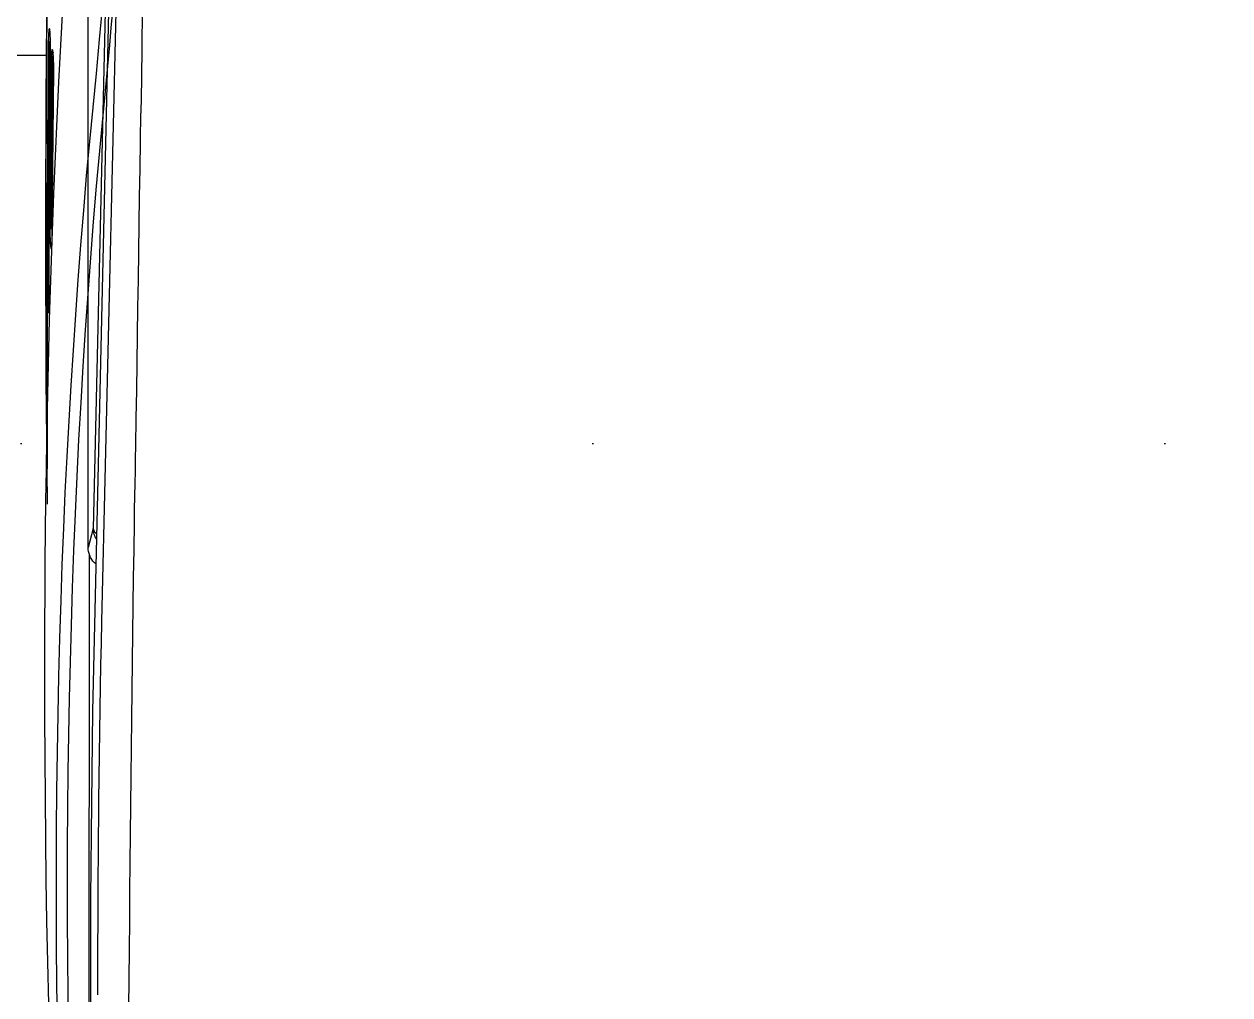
# Model space of a CAD drawing. Header units: millimetres. Extents: x 7294529 to 7346664, y 234399 to 276449.
# Drawn here: x 7336130.5 to 7336297.9, y 254409.8 to 254544.5 of the extents above; entities that cross this region are included whole.
import ezdxf
from ezdxf.xclip import XClip

# ---------------------------------------------------------------- set-up
doc = ezdxf.new("R2010")
doc.units = ezdxf.units.MM
doc.header["$LTSCALE"] = 100
doc.header["$XCLIPFRAME"] = 2
for name, color, linetype in [('U-59B-EX$0$FUR_욕실', 8, 'Continuous'), ('U-59B-EX$0$HAT', 8, 'Continuous'), ('U-59B-EX$0$S-ELE', 4, 'Continuous')]:
    doc.layers.add(name, color=color, linetype=linetype)

# ---------------------------------------------------------------- blocks, each defined once
blk = doc.blocks.new('U-59B-EX$0$대변기')
blk.add_wipeout([(22.25, 172.54), (8.91, 147.75), (6.75, 136.34), (0, 0), (6.75, -136.34), (8.91, -147.75), (22.08, -172.29), (48.75, -190.93), (71.39, -195), (166.78, -195), (163.87, -199.59), (211.56, -201.09), (211.59, -201.6), (211.81, -202.64), (212.51, -203.59), (213.12, -203.98), (214.15, -204.2), (220.75, -204.2), (220.75, -206.36), (211.68, -206.36), (211.16, -206.4), (210.27, -206.68), (209.31, -207.43), (208.75, -208.41), (208.59, -209.09), (208.56, -209.46), (208.57, -265.02), (208.68, -265.02), (208.78, -265.75), (209.15, -266.63), (209.44, -267.04), (210.11, -267.63), (210.66, -267.92), (211.05, -268.03), (211.75, -268.12), (489.29, -268.12), (490.39, -267.86), (490.87, -267.71), (491.45, -267.22), (492.01, -266.5), (492.24, -265.95), (492.34, -265.59), (492.39, -265), (492.39, -209.47), (492.27, -208.62), (492.05, -208.04), (491.65, -207.42), (491.18, -206.97), (490.66, -206.65), (490.05, -206.44), (489.56, -206.38), (489.29, -206.36), (294.65, -206.36), (294.65, -204.2), (299.37, -204.2), (299.93, -204.14), (300.82, -203.77), (301.13, -203.53), (301.57, -203.01), (301.8, -202.57), (301.98, -201.86), (301.98, -201.81), (356.76, -202.11), (409.65, -200.73), (451.07, -197.49), (521.76, -184.13), (558.83, -171.77), (607.51, -146.93), (640.32, -121.72), (666.4, -92.64), (682.86, -64.81), (689.37, -48.84), (694.46, -30.58), (696.68, -17.3), (697.46, -8.65), (697.7, 0.02), (696.02, 21.31), (691.27, 41.8), (683.34, 62.6), (669.05, 87.71), (652.78, 108.07), (630.64, 128.96), (599.08, 150.93), (558.2, 170.85), (516.94, 184.22), (478.6, 192.5), (440.58, 197.36), (409.56, 199.56), (375.33, 200.69), (311.09, 200.7), (281.72, 200.87), (251.35, 200.76), (223.33, 200.38), (188.29, 199.95), (182.4, 198.16), (177.52, 194.77), (79.8, 195), (40.7, 194.57), (37.25, 193.23), (37.25, 185.31)]).dxf.layer = 'U-59B-EX$0$FUR_욕실'
at = {"layer": 'U-59B-EX$0$FUR_욕실'}
for p, q in [((254.59, 200.14, 0), (277.74, 200.31, 0)), ((278.64, 199.99, 0), (255.69, 199.78, 0)), ((286.74, 200.68, 0), (286.74, 200.72, 0)), ((286.74, 200.68, 0), (311.09, 200.7, 0)), ((315.97, 200.65, 0), (311.09, 200.7, 0)), ((321.99, 195), (71.39, 195)), ((200.94, 191.53), (319.36, 194.28)), ((319.36, 194.28), (321.99, 195)), ((328.3, 194.83), (323.04, 194.79)), ((391.64, 194.87), (328.3, 194.83)), ((211.5, 190.34), (332.26, 193.14)), ((211.99, 191.34), (332.78, 194.14))]:
    blk.add_line(p, q, dxfattribs=at)
at = {"layer": 'U-59B-EX$0$FUR_욕실', "elevation": 0, "flags": 128}
blk.add_lwpolyline([(253.29, 199.87), (253.5, 199.9), (253.99, 199.93), (254.65, 199.95), (254.65, 199.95), (254.65, 199.95)], dxfattribs=at)
at = {"layer": 'U-59B-EX$0$FUR_욕실'}
for points in [[(332.76, 194.14), (344.74, 194.38), (357.46, 194.55), (370.69, 194.66), (384.1, 194.69)], [(384.1, 194.69), (413.91, 194.56), (441.2, 193.67), (465.96, 192.15)]]:
    blk.add_lwpolyline(points, dxfattribs=at)
for centre, radius, start, end in [((251.51, 200.36, 0), 0.251, 356.3462, 42.0501), ((254.39, 199.97, 0), 0.261, 356.6271, 40.8951), ((128.39, 8780.18), 8593.53, 270.764055, 270.889113)]:
    blk.add_arc(centre, radius, start, end, dxfattribs=at)
for points, knots in [([(451.85, 196.23, 0), (445.55, 196.88, 0), (432.96, 198.17, 0), (412.66, 199.48, 0), (391.01, 200.38, 0), (368.14, 200.86, 0), (347.19, 201.02, 0), (328.21, 201.01, 0), (311.19, 200.83, 0), (294.44, 200.49, 0), (276.45, 199.94, 0), (257.29, 199.11, 0), (237.03, 197.93, 0), (217.22, 196.41, 0), (202.89, 195.12, 0), (193.72, 194.09, 0), (189.8, 193.12, 0), (186.23, 191.53, 0), (183.25, 189.51, 0), (180.8, 187.06, 0), (178.87, 184.36, 0), (177.36, 181.29, 0), (176.26, 177.94, 0), (175.56, 174.37, 0), (175.4, 171.9, 0), (175.32, 170.67, 0)], [0, 0, 0, 0, 0.060795, 0.121595, 0.195943, 0.270352, 0.344706, 0.402267, 0.459897, 0.51754, 0.575118, 0.649316, 0.723553, 0.797769, 0.871482, 0.887461, 0.9034, 0.917212, 0.931, 0.942342, 0.953679, 0.964966, 0.976261, 0.988125, 1, 1, 1, 1]), ([(188.56, 199.51, 0), (193.49, 199.65, 0), (203.36, 199.95, 0), (218.31, 200.29, 0), (233.39, 200.56, 0), (248.65, 200.75, 0), (264.08, 200.86, 0), (279.67, 200.88, 0), (295.34, 200.84, 0), (305.84, 200.75, 0), (311.09, 200.7, 0)], [0, 0, 0, 0, 0.124137, 0.248272, 0.372714, 0.497153, 0.622686, 0.748222, 0.874111, 1, 1, 1, 1]), ([(311.09, 200.7, 0), (311.09, 200.7, 0), (305.59, 200.76, 0), (294.63, 200.84, 0), (278.25, 200.89, 0), (264.68, 200.85, 0), (255.22, 200.79, 0), (250.51, 200.75, 0), (247.82, 200.73, 0), (245.81, 200.71, 0), (243.8, 200.68, 0), (241.79, 200.66, 0), (239.78, 200.64, 0), (237.11, 200.6, 0), (233.77, 200.55, 0), (229.77, 200.49, 0), (225.78, 200.42, 0), (221.8, 200.35, 0), (216.51, 200.24, 0), (211.23, 200.13, 0), (205.97, 200, 0), (202.03, 199.9, 0), (198.1, 199.79, 0), (193.67, 199.66, 0), (190.56, 199.57, 0), (188.76, 199.51, 0)], [0, 0, 0, 0, 0.000125, 0.131782, 0.26344, 0.395063, 0.46087, 0.493772, 0.510223, 0.526674, 0.543126, 0.559577, 0.576028, 0.592479, 0.625382, 0.658284, 0.691187, 0.724089, 0.756992, 0.822798, 0.8557, 0.888602, 0.921505, 0.954407, 1, 1, 1, 1]), ([(216.43, 189.48, 0), (218.56, 189.89, 0), (223.77, 190.88, 0), (232.28, 191.76, 0), (241.85, 192.56, 0), (254.52, 193.72, 0), (270.37, 195.32, 0), (289.67, 196.82, 0), (309.32, 198.03, 0), (329.55, 198.88, 0), (350.38, 199.37, 0), (371.78, 199.53, 0), (393.43, 199.26, 0), (415.08, 198.52, 0), (436.66, 197.22, 0), (458.08, 195.16, 0), (477.79, 192.44, 0), (495.73, 189.19, 0), (511.91, 185.61, 0), (527.93, 181.34, 0), (543.99, 176.27, 0), (560.03, 170.29, 0), (576, 163.32, 0), (591.53, 155.43, 0), (606.54, 146.59, 0), (619.78, 137.56, 0), (631.36, 128.53, 0), (641.4, 119.73, 0), (650.88, 110.33, 0), (659.72, 100.34, 0), (667.92, 89.64, 0), (675.35, 78.19, 0), (681.92, 66.02, 0), (687.48, 53.36, 0), (691.56, 41.38, 0), (694.41, 30.24, 0), (696.28, 20.05, 0), (697.44, 9.75, 0), (697.86, -1.19, 0), (697.33, -12.73, 0), (695.75, -24.79, 0), (693.19, -36.69, 0), (689.69, -48.4, 0), (685.25, -59.87, 0), (679.94, -71.04, 0), (673.83, -81.8, 0), (666.71, -92.48, 0), (658.52, -102.97, 0), (649.27, -113.21, 0), (639.33, -122.82, 0), (628.83, -131.78, 0), (617.3, -140.51, 0), (604.71, -148.88, 0), (591.04, -156.84, 0), (576.93, -164.02, 0), (562.44, -170.44, 0), (547.68, -176.13, 0), (532.19, -181.26, 0), (516, -185.78, 0), (499.13, -189.69, 0), (482.11, -192.89, 0), (462.9, -195.75, 0), (441.5, -198.03, 0), (418.01, -199.59, 0), (394.51, -200.39, 0), (371.13, -200.68, 0), (347.95, -200.52, 0), (326.9, -199.97, 0), (307.94, -199.13, 0), (290.95, -198.09, 0), (274.24, -196.8, 0), (255.58, -195.11, 0), (237.59, -193.13, 0), (224.27, -191.69, 0), (218.47, -190.89, 0), (217.61, -190.77, 0)], [0, 0, 0, 0, 0.006414, 0.015663, 0.024923, 0.034178, 0.052154, 0.070145, 0.08813, 0.106098, 0.124692, 0.14331, 0.161928, 0.180522, 0.198654, 0.216798, 0.23493, 0.248839, 0.262762, 0.276681, 0.290586, 0.305167, 0.319791, 0.33442, 0.349026, 0.363592, 0.374762, 0.385967, 0.397177, 0.408367, 0.419523, 0.431089, 0.442694, 0.454295, 0.465855, 0.474529, 0.483225, 0.491917, 0.500588, 0.510762, 0.520971, 0.531186, 0.541366, 0.55172, 0.562103, 0.572488, 0.582845, 0.594387, 0.605965, 0.617564, 0.629159, 0.640716, 0.653946, 0.667211, 0.680502, 0.693803, 0.70709, 0.720335, 0.734871, 0.749421, 0.763973, 0.778513, 0.798415, 0.818332, 0.838233, 0.858409, 0.878602, 0.898779, 0.914313, 0.929857, 0.945405, 0.960943, 0.982757, 0.997423, 1, 1, 1, 1]), ([(249.98, 200.41, 0), (250.06, 200.43, 0), (250.22, 200.47, 0), (250.85, 200.51, 0), (251.42, 200.52, 0), (251.7, 200.53, 0)], [0, 0, 0, 0, 0.3333998, 0.6667346, 1, 1, 1, 1]), ([(252.81, 200.22, 0), (252.51, 200.22, 0), (251.91, 200.22, 0), (251.03, 200.25, 0), (250.37, 200.29, 0), (249.99, 200.34, 0), (250, 200.38, 0), (250, 200.39, 0)], [0, 0, 0, 0, 0.220131, 0.440281, 0.660475, 0.880709, 1, 1, 1, 1]), ([(251.7, 200.53, 0), (257.51, 200.58, 0), (269.13, 200.68, 0), (280.87, 200.68, 0), (286.74, 200.68, 0)], [0, 0, 0, 0, 0.499996, 1, 1, 1, 1]), ([(251.76, 200.35, 0), (253.88, 200.37, 0), (257.17, 200.4, 0), (261.06, 200.43, 0), (263.4, 200.44, 0), (265.75, 200.46, 0), (268.1, 200.47, 0), (271.04, 200.48, 0), (273.82, 200.49, 0), (277.01, 200.5, 0), (279.58, 200.5, 0), (282.25, 200.5, 0), (284.5, 200.5, 0), (286.2, 200.5, 0), (286.79, 200.5, 0)], [0, 0, 0, 0, 0.182787, 0.283539, 0.333913, 0.384286, 0.485029, 0.535398, 0.636129, 0.722167, 0.808193, 0.855545, 0.950235, 1, 1, 1, 1]), ([(287.57, 200.42, 0), (281.74, 200.41, 0), (270.1, 200.4, 0), (258.57, 200.28, 0), (252.81, 200.22, 0)], [0, 0, 0, 0, 0.500004, 1, 1, 1, 1]), ([(252.86, 200, 0), (252.94, 200.03, 0), (253.1, 200.07, 0), (253.74, 200.12, 0), (254.31, 200.13, 0), (254.59, 200.14, 0)], [0, 0, 0, 0, 0.3334024, 0.666737, 1, 1, 1, 1]), ([(255.69, 199.78, 0), (255.39, 199.78, 0), (254.78, 199.78, 0), (253.91, 199.81, 0), (253.25, 199.87, 0), (252.87, 199.92, 0), (252.88, 199.96, 0), (252.88, 199.97, 0)], [0, 0, 0, 0, 0.220786, 0.441592, 0.662444, 0.883338, 1, 1, 1, 1]), ([(254.65, 199.95, 0), (255.9, 199.96, 0), (258.25, 199.99, 0), (261.71, 200.03, 0), (265.11, 200.06, 0), (268.57, 200.08, 0), (272.82, 200.11, 0), (275.89, 200.12, 0), (277.79, 200.13, 0)], [0, 0, 0, 0, 0.162311, 0.306342, 0.450377, 0.602622, 0.754854, 1, 1, 1, 1]), ([(277.74, 200.31, 0), (278.04, 200.31, 0), (278.65, 200.31, 0), (279.5, 200.28, 0), (280.15, 200.23, 0), (280.5, 200.17, 0), (280.5, 200.1, 0), (280.15, 200.05, 0), (279.51, 200.01, 0), (278.93, 200, 0), (278.64, 199.99, 0)], [0, 0, 0, 0, 0.124965, 0.249943, 0.374946, 0.49997, 0.625002, 0.750027, 0.875026, 1, 1, 1, 1]), ([(277.79, 200.13, 0), (277.79, 200.16, 0), (277.78, 200.21, 0), (277.77, 200.27, 0), (277.75, 200.3, 0), (277.75, 200.31, 0), (277.74, 200.31, 0)], [0, 0, 0, 0, 0.286738, 0.57528, 0.794289, 1, 1, 1, 1]), ([(286.74, 200.68, 0), (287.04, 200.67, 0), (287.65, 200.67, 0), (288.5, 200.64, 0), (289.14, 200.6, 0), (289.47, 200.55, 0), (289.46, 200.5, 0), (289.1, 200.45, 0), (288.44, 200.42, 0), (287.86, 200.42, 0), (287.57, 200.42, 0)], [0, 0, 0, 0, 0.124968, 0.249948, 0.374951, 0.499974, 0.625005, 0.750027, 0.875025, 1, 1, 1, 1]), ([(286.79, 200.5, 0), (286.78, 200.52, 0), (286.78, 200.58, 0), (286.76, 200.64, 0), (286.75, 200.67, 0), (286.74, 200.67, 0), (286.74, 200.68, 0)], [0, 0, 0, 0, 0.287107, 0.575723, 0.794583, 1, 1, 1, 1]), ([(286.79, 200.5, 0), (286.79, 200.5, 0), (287.01, 200.5, 0), (287.47, 200.49, 0), (288.07, 200.47, 0), (288.36, 200.46, 0), (288.48, 200.45, 0)], [0, 0, 0, 0, 0.000033, 0.373782, 0.745647, 1, 1, 1, 1]), ([(198.39, -168.28, 0), (198.39, -168.7, 0), (198.4, -170.2, 0), (198.63, -172.74, 0), (199.29, -175.91, 0), (200.45, -178.92, 0), (202.1, -181.67, 0), (204.2, -183.95, 0), (206.81, -185.93, 0), (209.96, -187.49, 0), (213.56, -188.58, 0), (217.28, -189.28, 0), (224.74, -190.2, 0), (238.4, -191.75, 0), (257.98, -193.82, 0), (279.92, -195.74, 0), (301.73, -197.24, 0), (322.27, -198.22, 0), (341.41, -198.78, 0), (359.05, -199.03, 0), (376.89, -199.03, 0), (396.39, -198.74, 0), (417.57, -198.02, 0), (440.37, -196.53, 0), (461.42, -194.34, 0), (480.64, -191.53, 0), (498.01, -188.31, 0), (515.24, -184.34, 0), (531.63, -179.77, 0), (547.17, -174.62, 0), (561.86, -168.97, 0), (576.26, -162.58, 0), (590.29, -155.44, 0), (603.88, -147.53, 0), (616.39, -139.21, 0), (627.84, -130.55, 0), (638.27, -121.66, 0), (648.12, -112.12, 0), (657.31, -101.96, 0), (665.44, -91.56, 0), (672.5, -80.98, 0), (678.55, -70.32, 0), (683.82, -59.25, 0), (688.21, -47.9, 0), (691.68, -36.31, 0), (694.21, -24.54, 0), (695.79, -12.6, 0), (696.31, -1.18, 0), (695.89, 9.64, 0), (694.74, 19.83, 0), (692.89, 29.91, 0), (690.07, 40.93, 0), (686.02, 52.8, 0), (680.51, 65.34, 0), (674, 77.38, 0), (666.63, 88.73, 0), (658.5, 99.34, 0), (649.73, 109.25, 0), (640.31, 118.58, 0), (630.36, 127.31, 0), (618.86, 136.27, 0), (605.69, 145.25, 0), (590.78, 154.03, 0), (575.33, 161.88, 0), (559.46, 168.81, 0), (541.95, 175.34, 0), (522.76, 181.24, 0), (501.9, 186.36, 0), (480.65, 190.41, 0), (459.06, 193.45, 0), (437.23, 195.59, 0), (415.66, 196.91, 0), (394.45, 197.64, 0), (373.63, 197.93, 0), (353.05, 197.82, 0), (332.51, 197.38, 0), (312.07, 196.6, 0), (291.74, 195.4, 0), (271.8, 193.9, 0), (255.53, 192.29, 0), (242.7, 191.13, 0), (233.17, 190.38, 0), (223.76, 189.31, 0), (216.13, 188.11, 0), (210.32, 186.52, 0), (206.85, 184.79, 0), (204.18, 182.73, 0), (202.11, 180.5, 0), (200.4, 177.68, 0), (199.17, 174.36, 0), (198.49, 170.79, 0), (198.42, 168.33, 0), (198.39, 167.1, 0)], [0, 0, 0, 0, 0.001013, 0.003622, 0.006228, 0.009035, 0.011841, 0.014627, 0.017416, 0.020908, 0.024426, 0.027971, 0.031501, 0.045381, 0.066017, 0.085104, 0.104198, 0.12328, 0.137934, 0.152601, 0.167268, 0.181921, 0.200236, 0.218565, 0.236881, 0.250956, 0.265043, 0.279128, 0.293198, 0.305689, 0.318219, 0.330762, 0.343296, 0.355806, 0.368283, 0.37916, 0.390074, 0.400992, 0.41189, 0.422754, 0.432485, 0.442242, 0.451997, 0.461726, 0.47128, 0.480865, 0.490446, 0.499993, 0.508129, 0.516286, 0.524445, 0.532584, 0.543445, 0.554344, 0.565246, 0.576112, 0.586613, 0.597144, 0.607694, 0.61824, 0.628753, 0.642488, 0.65626, 0.670054, 0.683843, 0.697592, 0.714681, 0.731786, 0.74888, 0.766406, 0.783944, 0.801471, 0.818416, 0.835382, 0.852348, 0.869292, 0.88688, 0.904485, 0.922096, 0.939692, 0.948425, 0.957164, 0.965892, 0.974611, 0.978706, 0.982792, 0.98541, 0.988024, 0.991033, 0.994042, 0.997019, 1, 1, 1, 1]), ([(320.86, 193.86), (320.74, 193.93), (320.27, 194.17), (319.75, 194.28), (319.36, 194.28)], [0.6635588, 0.6635588, 0.6635588, 0.6635588, 0.7511899, 1, 1, 1, 1]), ([(319.36, 194.28), (319.57, 194.27), (319.86, 194.12), (320.07, 193.91), (320.13, 193.85)], [0, 0, 0, 0, 0.1762572, 0.246632, 0.246632, 0.246632, 0.246632]), ([(324.29, 193.94), (324.23, 194.01), (323.91, 194.36), (323.17, 194.85), (322.38, 195), (321.99, 195)], [0.4457001, 0.4457001, 0.4457001, 0.4457001, 0.4999759, 0.7499681, 1, 1, 1, 1]), ([(332.26, 193.14), (336.29, 193.23), (344.58, 193.4), (353.97, 193.52), (360.44, 193.58), (364.9, 193.62), (372.79, 193.67), (379.57, 193.69), (384.1, 193.69)], [0, 0, 0, 0, 0.233226, 0.479703, 0.543407, 0.607851, 0.73758, 1, 1, 1, 1]), ([(435.19, 188.88), (429.67, 189.09), (418.67, 189.39), (406.31, 189.48), (398.11, 189.43), (392.68, 189.39), (383.23, 189.32), (364.5, 189.15), (338.02, 188.86), (316.92, 188.57), (307.92, 188.38)], [0, 0, 0, 0, 0.128721, 0.256371, 0.28812, 0.31977, 0.382879, 0.508337, 0.75621, 1, 1, 1, 1]), ([(307.92, 188.38), (302.79, 188.3), (292.52, 188.15), (277.13, 187.91), (266.87, 187.75), (261.74, 187.67)], [0, 0, 0, 0, 0.333471, 0.666804, 1, 1, 1, 1])]:
    blk.add_open_spline(points, degree=3, knots=knots, dxfattribs=at)
blk = doc.blocks.new('U-59B-EX$0$A$Ce93e390f')
at = {"layer": 'U-59B-EX$0$HAT'}
h = blk.add_hatch(dxfattribs=at)
h.set_pattern_fill('_USER', color=256, scale=300, angle=180, double=1, pattern_type=0)
h.set_pattern_definition([(180, (1340, -8e-07), (-4e-14, -300), []), (270, (1340, -8e-07), (300, -6e-14), [])])
h.paths.add_polyline_path([(1340, 1350), (0, 1350), (0, 0), (1340, 0)])
at = {"layer": 'U-59B-EX$0$FUR_욕실', "xscale": -1}
blk.add_blockref('U-59B-EX$0$대변기', (1469.49, 399.99), dxfattribs=at)
blk = doc.blocks.new('U-59B-EX$0$S-CEN')
at = {"layer": 'U-59B-EX$0$S-ELE'}
h = blk.add_hatch(dxfattribs=at)
h.set_pattern_fill('DOTS', color=256, scale=50, angle=-90)
h.set_pattern_definition([(270, (4455, 9232.5), (79.375, -39.6875), [0, -79.375])])
h.paths.add_polyline_path([(-2065, 7065), (-2065, 4895), (-3635, 4895), (-3635, 7065)])
blk = doc.blocks.new('U-59B-EX', base_point=(0, 0))
at = {"layer": 'U-59B-EX$0$FUR_욕실', "xscale": -1}
blk.add_blockref('U-59B-EX$0$A$Ce93e390f', (-2315, -3935), dxfattribs=at)
at = {"layer": 'U-59B-EX$0$S-ELE', "xscale": -1}
blk.add_blockref('U-59B-EX$0$S-CEN', (-5915, -8865), dxfattribs=at)

msp = doc.modelspace()

# ---------------------------------------------------------------- block references
ref = msp.add_blockref('U-59B-EX', (7332799.36, 251009.38), dxfattribs=dict(xscale=-1, rotation=90))
XClip(ref).set_block_clipping_path([(-200.0000000025, 18.6626555426), (-199.9999999993, -1902.3864105549), (-2065.0000000006, -1902.3864105558), (-2065.0000000006, -980.0000000009), (-5945.0000000005, -980.0000000009), (-5945.0000000005, -9365), (8309.9999999995, -9365), (8309.9999999995, 1.3373444583)])

doc.saveas('drawing.dxf')
